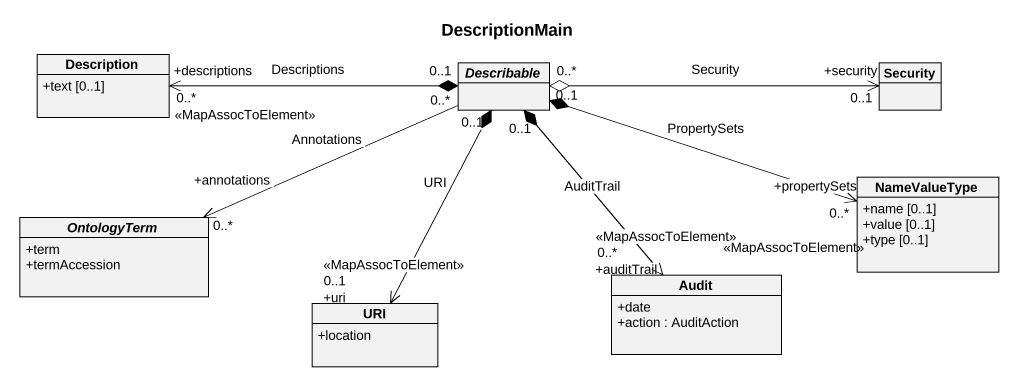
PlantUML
@startuml
title DescriptionMain
hide circle
hide empty members
skinparam classAttributeIconSize 0
class Description {
  +text [0..1]
}
abstract class Describable
class Security
class NameValueType {
  +name [0..1]
  +value [0..1]
  +type [0..1]
}
abstract class OntologyTerm {
  +term
  +termAccession
}
class URI {
  +location
}
class Audit {
  +date
  +action : AuditAction
}
Describable "0..1" *-left-> "0..*\n+descriptions\n<<MapAssocToElement>>" Description : Descriptions
Describable "0..*" o-right-> "0..1\n+security" Security : Security
Describable "0..1" *-right-> "0..*\n+propertySets\n<<MapAssocToElement>>" NameValueType : PropertySets
Describable "0..1" *--> "0..1\n+uri\n<<MapAssocToElement>>" URI : URI
Describable "0..1" *--> "0..*\n+auditTrail\n<<MapAssocToElement>>" Audit : AuditTrail
OntologyTerm "0..*\n+annotations" <-right- "0..*" Describable : Annotations
@enduml
